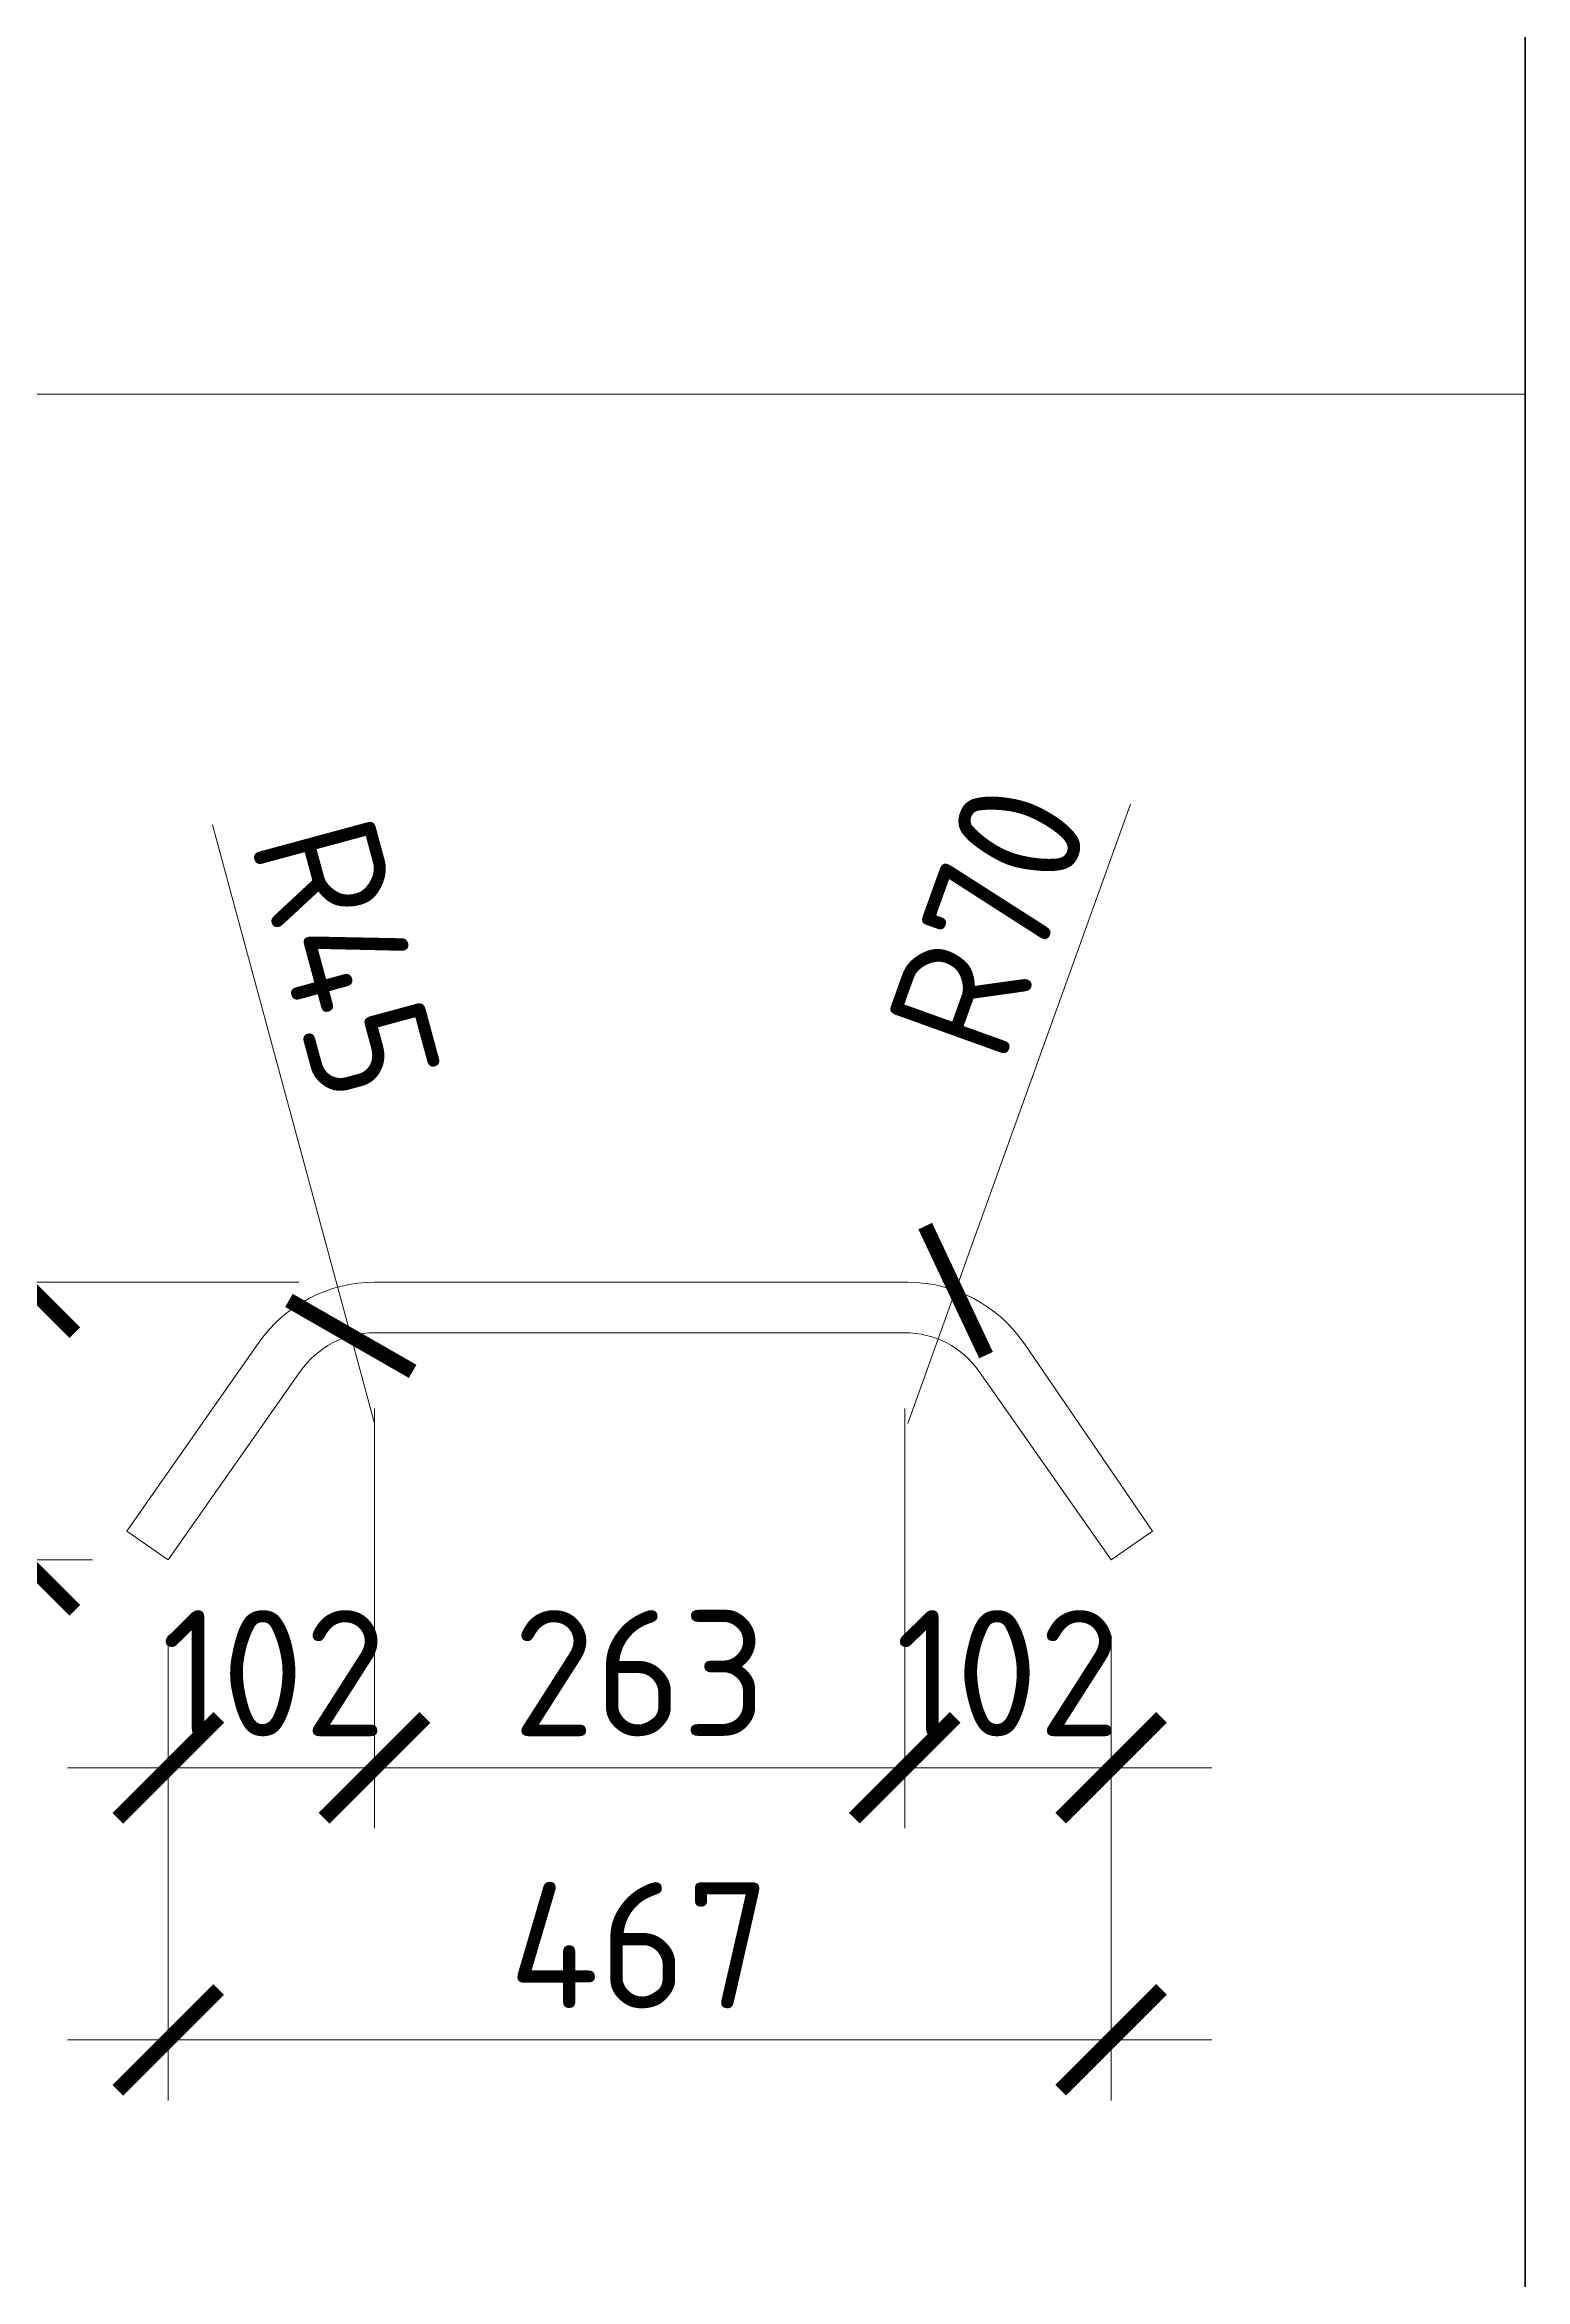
# Model space of a CAD drawing. Header units: millimetres. Extents: x -65574 to 111613, y -106550 to -50518.
# Drawn here: x 110905 to 111492, y -69843 to -68956 of the extents above; entities that cross this region are included whole.
import ezdxf

# ---------------------------------------------------------------- set-up
doc = ezdxf.new("R2010")
doc.units = ezdxf.units.MM
doc.layers.get('Defpoints').update_dxf_attribs({"color": 6})
doc.styles.add('GOST-2.304_Type-B', font='GOST Common.ttf')
doc.dimstyles.new('УРСТ', dxfattribs={"dimtxt": 2.5, "dimasz": 2, "dimexe": 1.2, "dimexo": 1.5, "dimtad": 1, "dimdec": 0, "dimrnd": 1, "dimtxsty": 'GOST-2.304_Type-B', "dimblk": 'ARCHTICK', "dimcen": 2, "dimdle": 2, "dimazin": 3, "dimtfac": 1, "dimtdec": 0, "dimtmove": 1, "dimatfit": 0, "dimldrblk": 'NONE', "dimlwd": 15, "dimlwe": 15, "dimarcsym": 0})

# ---------------------------------------------------------------- blocks, each defined once
blk = doc.blocks.new('*T36')
at = {"color": 7, "lineweight": 50, "transparency": 16777216}
for p, q in [((0, 0), (900, 0)), ((0, 0), (0, -6910)), ((900, 0), (900, -6910)), ((0, -6910), (900, -6910))]:
    blk.add_line(p, q, dxfattribs=at)
at = {"color": 7, "lineweight": 20, "transparency": 16777216}
for p, q in [((200, 0), (200, -6910)), ((0, -150), (900, -150)), ((0, -950), (900, -950)), ((0, -1750), (900, -1750)), ((0, -2750), (900, -2750)), ((0, -3550), (900, -3550)), ((200, -4350), (900, -4350)), ((0, -4990), (900, -4990))]:
    blk.add_line(p, q, dxfattribs=at)
at = {"color": 0, "lineweight": -2, "transparency": 16777216}
blk.add_line((0, -4350), (200, -4350), dxfattribs=at)
at = {"color": 7, "lineweight": 15, "transparency": 16777216}
blk.add_line((0, -5630), (900, -5630), dxfattribs=at)
at = {"color": 7, "lineweight": -2, "transparency": 16777216}
blk.add_line((0, -6270), (900, -6270), dxfattribs=at)
at = {"transparency": 16777216, "attachment_point": 5, "style": 'GOST-2.304_Type-B'}
for s, insert, char_height, width in [('Поз.', (100, -75), 50, 199.4), ('{\\H20x;Эскиз}', (550, -75), 2.5, 699.4), ('{\\H0.28571x;11}', (100, -550), 175, 199.4), ('12', (100, -1350), 50, 199.4), ('{\\H0.28571x;13}', (100, -2250), 175, 199.4), ('14', (100, -3150), 50, 199.4), ('{\\H0.28571x;15}', (100, -3950), 175, 199.4), ('Ф1', (100, -4670), 50, 199.4), ('Ф2', (100, -5310), 50, 199.4), ('Ф3', (100, -5950), 50, 199.4), ('Ф4', (100, -6590), 50, 199.4)]:
    blk.add_mtext(s, dxfattribs=dict(at, insert=insert, char_height=char_height, width=width))
blk = doc.blocks.new('_ArchTick')
at = {"color": 0, "linetype": 'ByBlock', "const_width": 0.15}
blk.add_lwpolyline([(-0.5, -0.5), (0.5, 0.5)], dxfattribs=at)
blk = doc.blocks.new('*D93')
at = {"color": 0, "lineweight": 15, "transparency": 16777216}
for p, q in [((110897.25, -69407.15), (110897.25, -69597.27)), ((111006.09, -69447.15), (110873.25, -69447.15)), ((110924.27, -69557.27), (110873.25, -69557.27))]:
    blk.add_line(p, q, dxfattribs=at)
at = {"layer": 'Defpoints', "color": 0, "lineweight": -2, "transparency": 16777216}
for p in [(111036.09, -69447.15), (110897.25, -69557.27), (110954.27, -69557.27)]:
    blk.add_point(p, dxfattribs=at)
at = {"color": 0, "lineweight": 15, "transparency": 16777216, "xscale": 40, "yscale": 40, "zscale": 40}
for p, rotation in [((110897.25, -69447.15), 90), ((110897.25, -69557.27), 270)]:
    blk.add_blockref('_ArchTick', p, dxfattribs=dict(at, rotation=rotation))
at = {"color": 0, "lineweight": 15, "transparency": 16777216, "insert": (110859.75, -69502.21), "char_height": 50, "attachment_point": 5, "rotation": 90, "style": 'GOST-2.304_Type-B'}
blk.add_mtext('\\A1;138', dxfattribs=at)
blk = doc.blocks.new('_None')
blk = doc.blocks.new('*D94')
at = {"color": 0, "lineweight": 15, "transparency": 16777216}
for p, q in [((111036.09, -69497.15), (111036.09, -69663.68)), ((110954.27, -69587.27), (110954.27, -69663.68)), ((110914.27, -69639.68), (111076.09, -69639.68))]:
    blk.add_line(p, q, dxfattribs=at)
at = {"layer": 'Defpoints', "color": 0, "lineweight": -2, "transparency": 16777216}
for p in [(111036.09, -69467.15), (110954.27, -69557.27), (111036.09, -69639.68)]:
    blk.add_point(p, dxfattribs=at)
at = {"color": 0, "lineweight": 15, "transparency": 16777216, "xscale": 40, "yscale": 40, "zscale": 40, "rotation": 180}
blk.add_blockref('_ArchTick', (110954.27, -69639.68), dxfattribs=at)
at = {"color": 0, "lineweight": 15, "transparency": 16777216, "xscale": 40, "yscale": 40, "zscale": 40}
blk.add_blockref('_ArchTick', (111036.09, -69639.68), dxfattribs=at)
at = {"color": 0, "lineweight": 15, "transparency": 16777216, "insert": (110996.09, -69602.18), "char_height": 50, "attachment_point": 5, "style": 'GOST-2.304_Type-B'}
blk.add_mtext('\\A1;102', dxfattribs=at)
blk = doc.blocks.new('*D95')
at = {"color": 0, "lineweight": 15, "transparency": 16777216}
for p, q in [((111036.09, -69497.15), (111036.09, -69663.68)), ((111246.35, -69497.15), (111246.35, -69663.68)), ((110996.09, -69639.68), (111286.35, -69639.68))]:
    blk.add_line(p, q, dxfattribs=at)
at = {"layer": 'Defpoints', "color": 0, "lineweight": -2, "transparency": 16777216}
for p in [(111036.09, -69467.15), (111246.35, -69467.15), (111246.35, -69639.68)]:
    blk.add_point(p, dxfattribs=at)
at = {"color": 0, "lineweight": 15, "transparency": 16777216, "xscale": 40, "yscale": 40, "zscale": 40, "rotation": 180}
blk.add_blockref('_ArchTick', (111036.09, -69639.68), dxfattribs=at)
at = {"color": 0, "lineweight": 15, "transparency": 16777216, "xscale": 40, "yscale": 40, "zscale": 40}
blk.add_blockref('_ArchTick', (111246.35, -69639.68), dxfattribs=at)
at = {"color": 0, "lineweight": 15, "transparency": 16777216, "insert": (111141.22, -69602.18), "char_height": 50, "attachment_point": 5, "style": 'GOST-2.304_Type-B'}
blk.add_mtext('\\A1;263', dxfattribs=at)
blk = doc.blocks.new('*D96')
at = {"color": 0, "lineweight": 15, "transparency": 16777216}
for p, q in [((111246.35, -69497.15), (111246.35, -69663.68)), ((111328.18, -69587.27), (111328.18, -69663.68)), ((111206.35, -69639.68), (111368.18, -69639.68))]:
    blk.add_line(p, q, dxfattribs=at)
at = {"layer": 'Defpoints', "color": 0, "lineweight": -2, "transparency": 16777216}
for p in [(111246.35, -69467.15), (111328.18, -69557.27), (111328.18, -69639.68)]:
    blk.add_point(p, dxfattribs=at)
at = {"color": 0, "lineweight": 15, "transparency": 16777216, "xscale": 40, "yscale": 40, "zscale": 40, "rotation": 180}
blk.add_blockref('_ArchTick', (111246.35, -69639.68), dxfattribs=at)
at = {"color": 0, "lineweight": 15, "transparency": 16777216, "xscale": 40, "yscale": 40, "zscale": 40}
blk.add_blockref('_ArchTick', (111328.18, -69639.68), dxfattribs=at)
at = {"color": 0, "lineweight": 15, "transparency": 16777216, "insert": (111287.26, -69602.18), "char_height": 50, "attachment_point": 5, "style": 'GOST-2.304_Type-B'}
blk.add_mtext('\\A1;102', dxfattribs=at)
blk = doc.blocks.new('*D97')
at = {"color": 0, "lineweight": 15, "transparency": 16777216}
for p in [(111335.87, -69257.54), (111247.58, -69503.15)]:
    blk.add_line(p, (111266.52, -69450.46), dxfattribs=at)
at = {"layer": 'Defpoints', "color": 0, "lineweight": -2, "transparency": 16777216}
for p in [(111266.52, -69450.46), (111247.58, -69503.15)]:
    blk.add_point(p, dxfattribs=at)
at = {"color": 0, "lineweight": 15, "transparency": 16777216, "xscale": 40, "yscale": 40, "zscale": 40, "rotation": 250.2282242848704}
blk.add_blockref('_ArchTick', (111266.52, -69450.46), dxfattribs=at)
at = {"color": 0, "lineweight": 15, "transparency": 16777216, "insert": (111279.44, -69303.67), "char_height": 50, "attachment_point": 5, "rotation": 70.22822, "style": 'GOST-2.304_Type-B'}
blk.add_mtext('\\A1;R70', dxfattribs=at)
blk = doc.blocks.new('*D98')
at = {"color": 0, "lineweight": 15, "transparency": 16777216}
for p, q in [((110954.27, -69587.27), (110954.27, -69771.56)), ((111328.18, -69587.27), (111328.18, -69771.56)), ((110914.27, -69747.56), (111368.18, -69747.56))]:
    blk.add_line(p, q, dxfattribs=at)
at = {"layer": 'Defpoints', "color": 0, "lineweight": -2, "transparency": 16777216}
for p in [(110954.27, -69557.27), (111328.18, -69557.27), (111328.18, -69747.56)]:
    blk.add_point(p, dxfattribs=at)
at = {"color": 0, "lineweight": 15, "transparency": 16777216, "xscale": 40, "yscale": 40, "zscale": 40, "rotation": 180}
blk.add_blockref('_ArchTick', (110954.27, -69747.56), dxfattribs=at)
at = {"color": 0, "lineweight": 15, "transparency": 16777216, "xscale": 40, "yscale": 40, "zscale": 40}
blk.add_blockref('_ArchTick', (111328.18, -69747.56), dxfattribs=at)
at = {"color": 0, "lineweight": 15, "transparency": 16777216, "insert": (111141.22, -69710.06), "char_height": 50, "attachment_point": 5, "style": 'GOST-2.304_Type-B'}
blk.add_mtext('\\A1;467', dxfattribs=at)
blk = doc.blocks.new('*D112')
at = {"color": 0, "lineweight": 15, "transparency": 16777216}
for p in [(110971.75, -69265.72), (111036.09, -69503.15)]:
    blk.add_line(p, (111026.67, -69468.41), dxfattribs=at)
at = {"layer": 'Defpoints', "color": 0, "lineweight": -2, "transparency": 16777216}
for p in [(111026.67, -69468.41), (111036.09, -69503.15)]:
    blk.add_point(p, dxfattribs=at)
at = {"color": 0, "lineweight": 15, "transparency": 16777216, "xscale": 40, "yscale": 40, "zscale": 40, "rotation": 285.1600962483718}
blk.add_blockref('_ArchTick', (111026.67, -69468.41), dxfattribs=at)
at = {"color": 0, "lineweight": 15, "transparency": 16777216, "insert": (111024.95, -69318.65), "char_height": 50, "attachment_point": 5, "rotation": 285.1601, "style": 'GOST-2.304_Type-B'}
blk.add_mtext('\\A1;R45', dxfattribs=at)

msp = doc.modelspace()

# ---------------------------------------------------------------- linework, layer by layer
at = {"color": 0, "lineweight": 15}
msp.add_lwpolyline([(111344.56, -69545.8), (111328.18, -69557.27), (111275.85, -69482.51, 0.244744), (111246.35, -69467.15), (111246.35, -69467.15), (111036.09, -69467.15, 0.244744), (111006.59, -69482.51), (110954.27, -69557.27), (110937.88, -69545.8), (110990.21, -69471.04, -0.244744), (111036.09, -69447.15), (111247.58, -69447.15, -0.247695), (111293.81, -69471.55)], format="xyb", close=True, dxfattribs=at)

# ---------------------------------------------------------------- block references
msp.add_blockref('*T36', (110592.44, -66344.92))

# ---------------------------------------------------------------- dimensions: what is measured, and where the dimension line sits
for center, mpoint, text, picture, middle in [((111247.58, -69503.15), (111266.52, -69450.46), 'R70', '*D97', (111279.44, -69303.67)), ((111036.09, -69503.15), (111026.67, -69468.41), 'R45', '*D112', (111024.95, -69318.65))]:
    dim = msp.add_radius_dim(center=center, mpoint=mpoint, text=text, dimstyle='УРСТ', override={"dimscale": 0}, dxfattribs=at)
    dim.commit()
    dim.dimension.update_dxf_attribs({"geometry": picture, "text_midpoint": middle})
dim = msp.add_linear_dim(base=(110897.25, -69557.27), p1=(111036.09, -69447.15), p2=(110954.27, -69557.27), angle=90, text='138', dimstyle='УРСТ', override={"dimscale": 0}, dxfattribs=at)
dim.commit()
dim.dimension.update_dxf_attribs({"geometry": '*D93', "text_midpoint": (110859.75, -69502.21)})
for base, p1, p2, picture, middle in [((111036.09, -69639.68), (110954.27, -69557.27), (111036.09, -69467.15), '*D94', (110996.09, -69639.68)), ((111328.18, -69639.68), (111246.35, -69467.15), (111328.18, -69557.27), '*D96', (111287.26, -69639.68))]:
    dim = msp.add_linear_dim(base=base, p1=p1, p2=p2, text='102', dimstyle='УРСТ', override={"dimscale": 0}, dxfattribs=at)
    dim.commit()
    dim.dimension.update_dxf_attribs({"geometry": picture, "text_midpoint": middle, "dimtype": 160})
for base, p1, p2, text, picture, middle in [((111246.35, -69639.68), (111036.09, -69467.15), (111246.35, -69467.15), '263', '*D95', (111141.22, -69602.18)), ((111328.18, -69747.56), (110954.27, -69557.27), (111328.18, -69557.27), '467', '*D98', (111141.22, -69710.06))]:
    dim = msp.add_linear_dim(base=base, p1=p1, p2=p2, text=text, dimstyle='УРСТ', override={"dimscale": 0}, dxfattribs=at)
    dim.commit()
    dim.dimension.update_dxf_attribs({"geometry": picture, "text_midpoint": middle})

doc.saveas('drawing.dxf')
